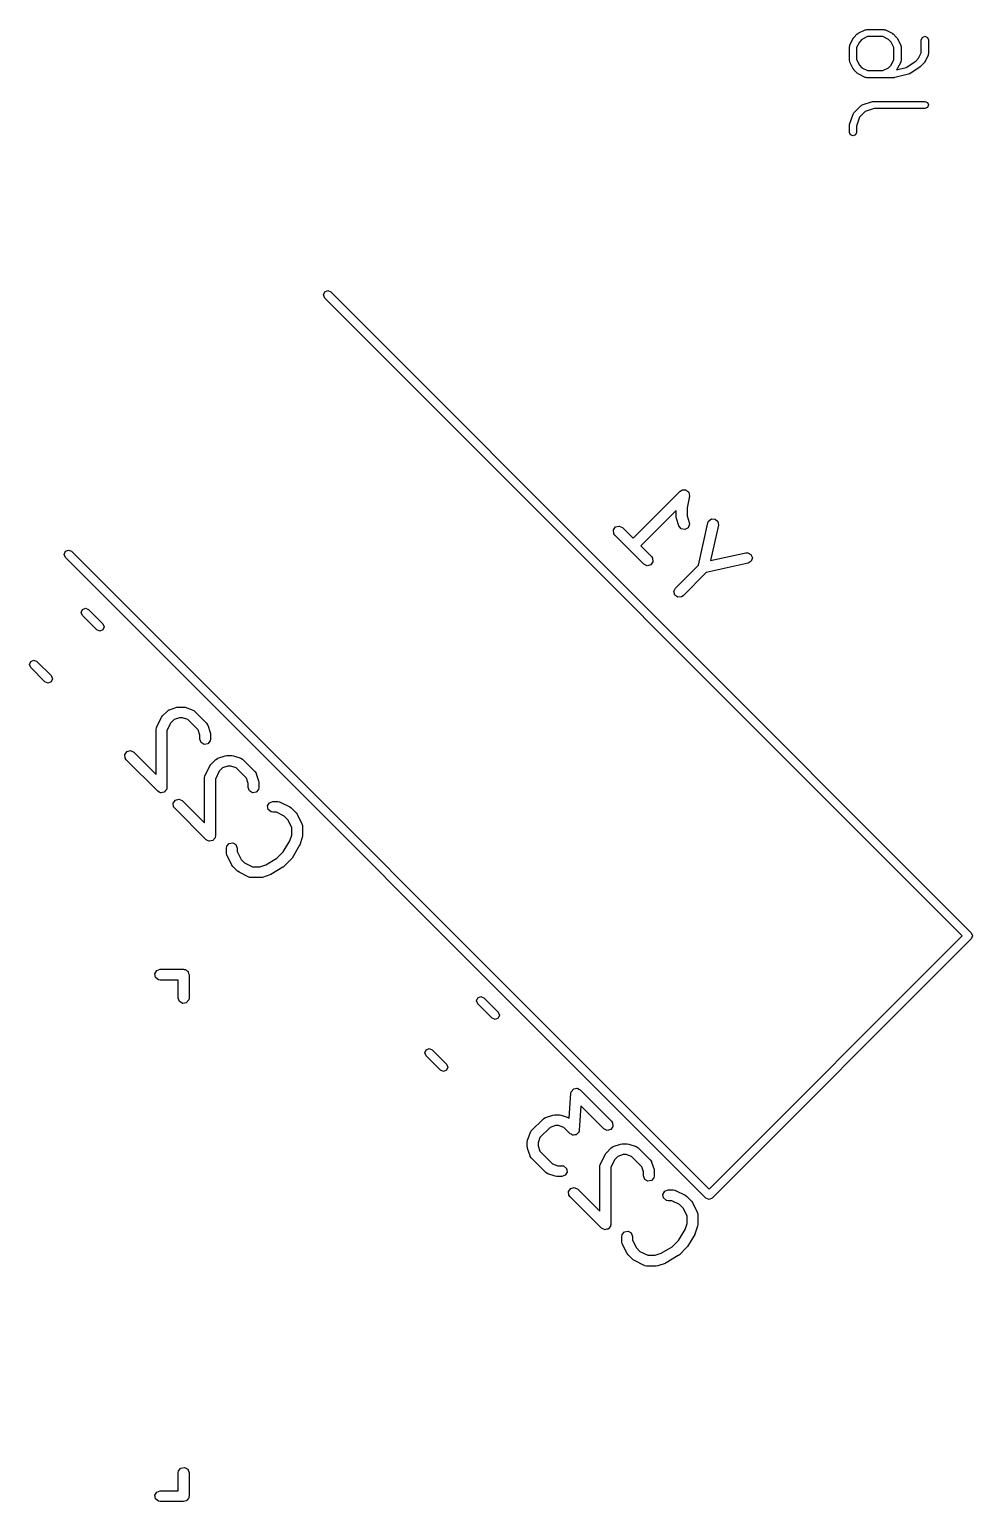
# Model space of a CAD drawing. Extents: x 6 to 132, y -105 to 21.
# Drawn here: x 69.98 to 83.1, y 0.4 to 20.87 of the extents above; entities that cross this region are included whole.
import ezdxf

# ---------------------------------------------------------------- set-up
doc = ezdxf.new("R2010")
doc.units = 0
doc.layers.add('BLACK', color=7, linetype='CONTINUOUS')

msp = doc.modelspace()

# ---------------------------------------------------------------- linework, layer by layer
at = {"layer": 'BLACK', "linetype": 'CONTINUOUS'}
for p, q in [((81.3927, 20.6486), (81.4403, 20.7438)), ((81.4403, 20.7438), (81.4465, 20.7492)), ((81.4465, 20.7492), (81.4496, 20.7568)), ((81.4496, 20.7568), (81.4973, 20.8044)), ((81.5261, 20.6918), (81.4874, 20.6144)), ((81.4973, 20.8044), (81.5049, 20.8076)), ((81.5049, 20.8076), (81.5103, 20.8138)), ((81.5103, 20.8138), (81.6055, 20.8614)), ((81.5622, 20.728), (81.5261, 20.6918)), ((81.6397, 20.7667), (81.5622, 20.728)), ((81.6055, 20.8614), (81.6171, 20.8622)), ((81.6171, 20.8622), (81.6279, 20.8667)), ((81.6279, 20.8667), (81.866, 20.8667)), ((81.8541, 20.7667), (81.6397, 20.7667)), ((81.9316, 20.728), (81.8541, 20.7667)), ((81.866, 20.8667), (81.8767, 20.8622)), ((81.8767, 20.8622), (81.8883, 20.8614)), ((81.8883, 20.8614), (81.9835, 20.8138)), ((81.9677, 20.6918), (81.9316, 20.728)), ((82.0064, 20.6144), (81.9677, 20.6918)), ((81.9835, 20.8138), (81.9889, 20.8076)), ((81.9889, 20.8076), (81.9965, 20.8044)), ((81.9965, 20.8044), (82.0442, 20.7568)), ((82.0442, 20.7568), (82.0473, 20.7492)), ((82.0473, 20.7492), (82.0535, 20.7438)), ((82.0535, 20.7438), (82.1011, 20.6486)), ((82.3874, 20.7214), (82.402, 20.7568)), ((82.3874, 20.5428), (82.3874, 20.7214)), ((82.402, 20.7568), (82.4374, 20.7714)), ((82.4374, 20.7714), (82.4727, 20.7568)), ((82.4727, 20.7568), (82.4874, 20.7214)), ((82.4874, 20.7214), (82.4874, 20.531)), ((81.3874, 20.6262), (81.3918, 20.6369)), ((81.3874, 20.4357), (81.3874, 20.6262)), ((81.3918, 20.6369), (81.3927, 20.6486)), ((81.4874, 20.6144), (81.4874, 20.4475)), ((82.0064, 20.4475), (82.0064, 20.6144)), ((82.1011, 20.6486), (82.102, 20.6369)), ((82.102, 20.6369), (82.1064, 20.6262)), ((82.1064, 20.6262), (82.1064, 20.4357)), ((82.3487, 20.4653), (82.3874, 20.5428)), ((82.4821, 20.5086), (82.4345, 20.4134)), ((82.4829, 20.5202), (82.4821, 20.5086)), ((82.4874, 20.531), (82.4829, 20.5202)), ((81.3918, 20.425), (81.3874, 20.4357)), ((81.3927, 20.4134), (81.3918, 20.425)), ((81.4403, 20.3181), (81.3927, 20.4134)), ((81.4465, 20.3127), (81.4403, 20.3181)), ((81.4496, 20.3051), (81.4465, 20.3127)), ((81.4973, 20.2575), (81.4496, 20.3051)), ((81.4874, 20.4475), (81.5261, 20.3701)), ((81.5261, 20.3701), (81.5622, 20.3339)), ((81.5622, 20.3339), (81.6397, 20.2952)), ((81.6397, 20.2952), (81.8541, 20.2952)), ((81.8541, 20.2952), (81.9316, 20.3339)), ((81.9316, 20.3339), (81.9677, 20.3701)), ((81.9677, 20.3701), (82.0064, 20.4475)), ((82.0444, 20.3057), (82.1788, 20.3393)), ((82.0473, 20.3127), (82.0444, 20.3057)), ((82.0535, 20.3181), (82.0473, 20.3127)), ((82.1011, 20.4134), (82.0535, 20.3181)), ((82.102, 20.425), (82.1011, 20.4134)), ((82.1064, 20.4357), (82.102, 20.425)), ((82.1788, 20.3393), (82.3103, 20.427)), ((82.3699, 20.3465), (82.227, 20.2513)), ((82.3103, 20.427), (82.3487, 20.4653)), ((82.3727, 20.3508), (82.3699, 20.3465)), ((82.3775, 20.3527), (82.3727, 20.3508)), ((82.4251, 20.4004), (82.3775, 20.3527)), ((82.4283, 20.408), (82.4251, 20.4004)), ((82.4345, 20.4134), (82.4283, 20.408)), ((81.5049, 20.2544), (81.4973, 20.2575)), ((81.5103, 20.2481), (81.5049, 20.2544)), ((81.6055, 20.2005), (81.5103, 20.2481)), ((81.6171, 20.1997), (81.6055, 20.2005)), ((81.6279, 20.1952), (81.6171, 20.1997)), ((82.0088, 20.1952), (81.6279, 20.1952)), ((82.0147, 20.1977), (82.0088, 20.1952)), ((82.0209, 20.1967), (82.0147, 20.1977)), ((82.2114, 20.2444), (82.0209, 20.1967)), ((82.2184, 20.2496), (82.2114, 20.2444)), ((82.227, 20.2513), (82.2184, 20.2496)), ((81.5644, 19.8165), (81.7073, 19.8641)), ((81.7073, 19.8641), (81.7155, 19.8635)), ((81.7155, 19.8635), (81.7231, 19.8667)), ((81.7231, 19.8667), (82.4374, 19.8667)), ((82.4374, 19.8667), (82.4727, 19.852)), ((81.3899, 19.5468), (81.4376, 19.6896)), ((81.4376, 19.6896), (81.4452, 19.6984)), ((81.4452, 19.6984), (81.4496, 19.7092)), ((81.4496, 19.7092), (81.5449, 19.8044)), ((81.6072, 19.7253), (81.5287, 19.6468)), ((81.5449, 19.8044), (81.5556, 19.8089)), ((81.5556, 19.8089), (81.5644, 19.8165)), ((81.7312, 19.7667), (81.6072, 19.7253)), ((82.4374, 19.7667), (81.7312, 19.7667)), ((82.4727, 19.7813), (82.4374, 19.7667)), ((82.4727, 19.852), (82.4874, 19.8167)), ((82.4874, 19.8167), (82.4727, 19.7813)), ((81.3874, 19.531), (81.3905, 19.5386)), ((81.3874, 19.4357), (81.3874, 19.531)), ((81.3905, 19.5386), (81.3899, 19.5468)), ((81.5287, 19.6468), (81.4874, 19.5228)), ((81.4874, 19.5228), (81.4874, 19.4357)), ((81.402, 19.4004), (81.3874, 19.4357)), ((81.4374, 19.3857), (81.402, 19.4004)), ((81.4727, 19.4004), (81.4374, 19.3857)), ((81.4874, 19.4357), (81.4727, 19.4004)), ((74.0712, 17.1751), (74.0888, 17.2175)), ((74.0888, 17.2175), (74.1312, 17.2351)), ((74.1312, 17.2351), (74.1736, 17.2175)), ((74.1736, 17.2175), (83.0832, 8.30793)), ((74.0888, 17.1326), (74.0712, 17.1751)), ((82.9559, 8.26551), (74.0888, 17.1326)), ((78.3801, 13.7922), (79.0341, 14.4463)), ((79.0341, 14.4463), (79.0555, 14.4612)), ((79.0555, 14.4612), (79.0598, 14.4616)), ((79.0598, 14.4616), (79.0631, 14.4643)), ((79.0631, 14.4643), (79.0849, 14.4638)), ((79.0849, 14.4638), (79.1066, 14.4657)), ((79.1066, 14.4657), (79.1101, 14.4632)), ((79.1101, 14.4632), (79.1144, 14.4631)), ((79.1144, 14.4631), (79.1308, 14.4488)), ((79.1607, 14.3786), (79.1285, 14.2175)), ((79.1308, 14.4488), (79.1486, 14.4363)), ((79.1486, 14.4363), (79.1497, 14.4321)), ((79.1497, 14.4321), (79.153, 14.4293)), ((79.153, 14.4293), (79.1562, 14.4078)), ((79.1562, 14.4078), (79.1619, 14.3867)), ((79.1619, 14.3867), (79.1601, 14.3828)), ((79.1601, 14.3828), (79.1607, 14.3786)), ((78.9785, 14.1785), (78.4861, 13.6862)), ((78.9785, 14.0902), (78.9785, 14.1785)), ((79.1285, 14.2175), (79.1285, 14.1024)), ((78.1056, 13.9076), (78.135, 13.9496)), ((78.135, 13.9496), (78.1846, 13.9629)), ((78.1846, 13.9629), (78.2311, 13.9412)), ((78.2311, 13.9412), (78.3801, 13.7922)), ((78.9791, 14.0887), (78.9785, 14.0902)), ((78.9823, 14.0665), (78.9791, 14.0887)), ((79.016, 13.9655), (78.9823, 14.0665)), ((79.0479, 13.9253), (79.016, 13.9655)), ((79.0982, 13.915), (79.0479, 13.9253)), ((79.1433, 13.9394), (79.0982, 13.915)), ((79.1285, 14.1024), (79.1583, 14.0129)), ((79.1621, 13.9871), (79.1433, 13.9394)), ((79.1583, 14.0129), (79.1621, 13.9871)), ((79.2881, 13.4207), (79.418, 14.0055)), ((79.418, 14.0055), (79.428, 14.0295)), ((79.428, 14.0295), (79.4687, 14.0607)), ((79.5644, 13.9729), (79.4553, 13.4819)), ((79.4687, 14.0607), (79.52, 14.0585)), ((79.52, 14.0585), (79.5578, 14.0238)), ((79.5578, 14.0238), (79.5644, 13.9729)), ((78.1101, 13.8565), (78.1056, 13.9076)), ((78.125, 13.8352), (78.1101, 13.8565)), ((78.5291, 13.4311), (78.125, 13.8352)), ((70.4649, 13.5688), (70.4825, 13.6112)), ((70.4825, 13.5264), (70.4649, 13.5688)), ((70.4825, 13.6112), (70.5249, 13.6288)), ((79.3921, 4.61684), (70.4825, 13.5264)), ((70.5249, 13.6288), (70.5674, 13.6112)), ((70.5674, 13.6112), (79.4345, 4.74411)), ((78.4861, 13.6862), (78.6351, 13.5372)), ((78.6351, 13.5372), (78.6501, 13.5158)), ((78.6501, 13.5158), (78.6545, 13.4647)), ((79.4553, 13.4819), (79.9464, 13.591)), ((79.9464, 13.591), (79.9724, 13.5922)), ((79.9724, 13.5922), (80.0179, 13.5685)), ((80.0179, 13.5685), (80.0376, 13.5211)), ((80.0376, 13.5211), (80.0222, 13.4722)), ((78.5756, 13.4094), (78.5291, 13.4311)), ((78.6251, 13.4227), (78.5756, 13.4094)), ((78.6545, 13.4647), (78.6251, 13.4227)), ((78.9668, 13.0994), (79.2881, 13.4207)), ((79.3941, 13.3146), (79.0729, 12.9934)), ((79.9789, 13.4446), (79.3941, 13.3146)), ((80.0222, 13.4722), (79.9789, 13.4446)), ((78.9451, 13.0529), (78.9668, 13.0994)), ((78.9584, 13.0034), (78.9451, 13.0529)), ((79.0004, 12.9739), (78.9584, 13.0034)), ((79.0515, 12.9784), (79.0004, 12.9739)), ((79.0729, 12.9934), (79.0515, 12.9784)), ((70.7012, 12.76), (70.7188, 12.8025)), ((70.7188, 12.7176), (70.7012, 12.76)), ((70.7188, 12.8025), (70.7612, 12.82)), ((70.9176, 12.5188), (70.7188, 12.7176)), ((70.7612, 12.82), (70.8036, 12.8025)), ((70.8036, 12.8025), (71.0025, 12.6036)), ((70.96, 12.5012), (70.9176, 12.5188)), ((71.0025, 12.5188), (70.96, 12.5012)), ((71.0025, 12.6036), (71.02, 12.5612)), ((71.02, 12.5612), (71.0025, 12.5188)), ((69.98, 12.0388), (69.9975, 12.0812)), ((69.9975, 12.0812), (70.04, 12.0988)), ((70.04, 12.0988), (70.0824, 12.0812)), ((70.0824, 12.0812), (70.2812, 11.8824)), ((69.9975, 11.9964), (69.98, 12.0388)), ((70.1964, 11.7975), (69.9975, 11.9964)), ((70.2812, 11.8824), (70.2988, 11.84)), ((70.2388, 11.78), (70.1964, 11.7975)), ((70.2812, 11.7975), (70.2388, 11.78)), ((70.2988, 11.84), (70.2812, 11.7975)), ((71.7512, 11.1691), (71.8186, 11.3038)), ((71.8186, 11.3038), (71.8319, 11.3218)), ((71.8319, 11.3218), (71.8326, 11.3233)), ((71.8326, 11.3233), (71.9, 11.3906)), ((71.9, 11.3906), (71.9213, 11.4056)), ((71.9213, 11.4056), (71.9258, 11.406)), ((71.9258, 11.406), (71.9293, 11.4088)), ((71.9293, 11.4088), (72.0303, 11.4424)), ((71.9935, 11.272), (71.9473, 11.2258)), ((72.0662, 11.2963), (71.9935, 11.272)), ((72.0303, 11.4424), (72.0525, 11.4457)), ((72.0525, 11.4457), (72.054, 11.4463)), ((72.054, 11.4463), (72.1214, 11.4463)), ((72.1092, 11.2963), (72.0662, 11.2963)), ((72.1819, 11.272), (72.1092, 11.2963)), ((72.1214, 11.4463), (72.1434, 11.4424)), ((72.1434, 11.4424), (72.1451, 11.4424)), ((72.1451, 11.4424), (72.2461, 11.4088)), ((72.3252, 11.1287), (72.1819, 11.272)), ((72.2461, 11.4088), (72.269, 11.3963)), ((72.269, 11.3963), (72.2713, 11.3925)), ((72.2713, 11.3925), (72.2754, 11.3906)), ((72.2754, 11.3906), (72.4438, 11.2223)), ((71.7433, 11.1356), (71.7478, 11.1612)), ((71.7433, 10.5085), (71.7433, 11.1356)), ((71.7478, 11.1612), (71.7507, 11.1647)), ((71.7507, 11.1647), (71.7512, 11.1691)), ((71.9473, 11.2258), (71.8933, 11.1179)), ((71.8933, 11.1179), (71.8933, 10.3274)), ((72.3494, 11.0561), (72.3252, 11.1287)), ((72.3494, 11.0009), (72.3494, 11.0561)), ((72.4438, 11.2223), (72.4587, 11.2009)), ((72.4587, 11.2009), (72.4591, 11.1965)), ((72.4591, 11.1965), (72.4619, 11.193)), ((72.4619, 11.193), (72.4956, 11.0919)), ((72.4956, 11.0919), (72.4988, 11.0698)), ((72.4988, 11.0698), (72.4994, 11.0682)), ((72.4994, 11.0682), (72.4994, 11.0009)), ((72.3669, 10.9527), (72.3494, 11.0009)), ((72.4114, 10.927), (72.3669, 10.9527)), ((72.4619, 10.9359), (72.4114, 10.927)), ((72.4949, 10.9752), (72.4619, 10.9359)), ((72.4994, 11.0009), (72.4949, 10.9752)), ((71.3081, 10.7846), (71.3376, 10.8266)), ((71.3126, 10.7335), (71.3081, 10.7846)), ((71.3275, 10.7121), (71.3126, 10.7335)), ((71.7653, 10.2744), (71.3275, 10.7121)), ((71.3376, 10.8266), (71.3871, 10.8399)), ((71.3871, 10.8399), (71.4336, 10.8182)), ((71.4336, 10.8182), (71.7433, 10.5085)), ((72.492, 10.6304), (72.5054, 10.6484)), ((72.5054, 10.6484), (72.5061, 10.6499)), ((72.5061, 10.6499), (72.5734, 10.7172)), ((72.5734, 10.7172), (72.5947, 10.7321)), ((72.5947, 10.7321), (72.5992, 10.7325)), ((72.5992, 10.7325), (72.6027, 10.7353)), ((72.6027, 10.7353), (72.7037, 10.769)), ((72.7037, 10.769), (72.7259, 10.7723)), ((72.7259, 10.7723), (72.7274, 10.7728)), ((72.7274, 10.7728), (72.7948, 10.7728)), ((72.7948, 10.7728), (72.8169, 10.7689)), ((72.8169, 10.7689), (72.8185, 10.769)), ((72.8185, 10.769), (72.9195, 10.7353)), ((72.9195, 10.7353), (72.9424, 10.7229)), ((72.9424, 10.7229), (72.9448, 10.7191)), ((72.9448, 10.7191), (72.9488, 10.7172)), ((72.9488, 10.7172), (73.1172, 10.5488)), ((72.4167, 10.4621), (72.4213, 10.4878)), ((72.4167, 9.83508), (72.4167, 10.4621)), ((72.4213, 10.4878), (72.4241, 10.4912)), ((72.4241, 10.4912), (72.4247, 10.4957)), ((72.4247, 10.4957), (72.492, 10.6304)), ((72.6207, 10.5524), (72.5667, 10.4444)), ((72.5667, 10.4444), (72.5667, 9.65401)), ((72.6669, 10.5986), (72.6207, 10.5524)), ((72.7396, 10.6228), (72.6669, 10.5986)), ((72.7826, 10.6228), (72.7396, 10.6228)), ((72.8553, 10.5986), (72.7826, 10.6228)), ((72.9986, 10.4553), (72.8553, 10.5986)), ((73.0228, 10.3826), (72.9986, 10.4553)), ((73.1172, 10.5488), (73.1321, 10.5275)), ((73.1321, 10.5275), (73.1325, 10.523)), ((73.1325, 10.523), (73.1353, 10.5195)), ((73.1353, 10.5195), (73.169, 10.4185)), ((71.7857, 10.2649), (71.7653, 10.2744)), ((71.8053, 10.2536), (71.7857, 10.2649)), ((71.8087, 10.2542), (71.8053, 10.2536)), ((71.8118, 10.2527), (71.8087, 10.2542)), ((71.8336, 10.2586), (71.8118, 10.2527)), ((71.8558, 10.2625), (71.8336, 10.2586)), ((71.858, 10.2651), (71.8558, 10.2625)), ((71.8613, 10.266), (71.858, 10.2651)), ((71.8743, 10.2845), (71.8613, 10.266)), ((71.8888, 10.3018), (71.8743, 10.2845)), ((71.8896, 10.3064), (71.8888, 10.3018)), ((71.8908, 10.308), (71.8896, 10.3064)), ((71.8933, 10.3274), (71.8905, 10.3113)), ((71.8905, 10.3113), (71.8908, 10.308)), ((73.0228, 10.3274), (73.0228, 10.3826)), ((73.0404, 10.2792), (73.0228, 10.3274)), ((73.0848, 10.2536), (73.0404, 10.2792)), ((73.1353, 10.2625), (73.0848, 10.2536)), ((73.1683, 10.3018), (73.1353, 10.2625)), ((73.1728, 10.3274), (73.1683, 10.3018)), ((73.169, 10.4185), (73.1723, 10.3963)), ((73.1723, 10.3963), (73.1728, 10.3948)), ((73.1728, 10.3948), (73.1728, 10.3274)), ((71.9816, 10.1112), (72.011, 10.1532)), ((71.986, 10.06), (71.9816, 10.1112)), ((72.001, 10.0387), (71.986, 10.06)), ((72.4387, 9.60098), (72.001, 10.0387)), ((72.011, 10.1532), (72.0605, 10.1665)), ((72.0605, 10.1665), (72.107, 10.1448)), ((72.107, 10.1448), (72.4167, 9.83508)), ((73.2933, 10.0711), (73.319, 10.1155)), ((73.3023, 10.0206), (73.2933, 10.0711)), ((73.319, 10.1155), (73.3672, 10.1331)), ((73.3672, 10.1331), (73.4346, 10.1331)), ((73.4346, 10.1331), (73.4602, 10.1285)), ((73.4602, 10.1285), (73.4636, 10.1257)), ((73.4636, 10.1257), (73.4681, 10.1252)), ((73.4681, 10.1252), (73.6028, 10.0578)), ((73.6028, 10.0578), (73.6208, 10.0445)), ((73.6208, 10.0445), (73.6223, 10.0438)), ((73.6223, 10.0438), (73.6896, 9.97642)), ((73.3416, 9.9876), (73.3023, 10.0206)), ((73.3672, 9.98307), (73.3416, 9.9876)), ((73.4168, 9.98307), (73.3672, 9.98307)), ((73.5248, 9.92909), (73.4168, 9.98307)), ((73.5749, 9.87896), (73.5248, 9.92909)), ((73.6289, 9.77099), (73.5749, 9.87896)), ((73.6896, 9.97642), (73.7025, 9.95805)), ((73.7025, 9.95805), (73.7037, 9.95693)), ((73.7037, 9.95693), (73.771, 9.82224)), ((72.5622, 9.62836), (72.5477, 9.61107)), ((72.563, 9.63294), (72.5622, 9.62836)), ((72.5642, 9.6346), (72.563, 9.63294)), ((72.5667, 9.65401), (72.5639, 9.63789)), ((72.5639, 9.63789), (72.5642, 9.6346)), ((73.6017, 9.58452), (73.6289, 9.66618)), ((73.6289, 9.66618), (73.6289, 9.77099)), ((73.7751, 9.63029), (73.7414, 9.52928)), ((73.771, 9.82224), (73.7784, 9.79727)), ((73.7789, 9.65401), (73.775, 9.63193)), ((73.775, 9.63193), (73.7751, 9.63029)), ((73.7784, 9.79727), (73.7774, 9.79291)), ((73.7774, 9.79291), (73.7789, 9.7887)), ((73.7789, 9.7887), (73.7789, 9.65401)), ((72.4592, 9.59144), (72.4387, 9.60098)), ((72.4787, 9.58015), (72.4592, 9.59144)), ((72.4821, 9.58075), (72.4787, 9.58015)), ((72.4852, 9.5793), (72.4821, 9.58075)), ((72.507, 9.58514), (72.4852, 9.5793)), ((72.5292, 9.58906), (72.507, 9.58514)), ((72.5314, 9.59169), (72.5292, 9.58906)), ((72.5348, 9.59258), (72.5314, 9.59169)), ((72.5477, 9.61107), (72.5348, 9.59258)), ((72.7198, 9.48565), (72.7243, 9.51131)), ((72.7198, 9.41831), (72.7198, 9.48565)), ((72.7213, 9.4141), (72.7198, 9.41831)), ((72.7243, 9.51131), (72.7573, 9.5506)), ((72.7573, 9.5506), (72.8078, 9.55951)), ((72.8078, 9.55951), (72.8522, 9.53386)), ((72.8522, 9.53386), (72.8698, 9.48565)), ((72.8698, 9.48565), (72.8698, 9.43601)), ((72.8698, 9.43601), (72.9238, 9.32805)), ((73.4217, 9.34318), (73.5097, 9.43114)), ((73.5097, 9.43114), (73.6017, 9.58452)), ((73.7346, 9.51441), (73.6336, 9.34605)), ((73.7352, 9.5179), (73.7346, 9.51441)), ((73.7414, 9.52928), (73.7352, 9.5179)), ((72.7203, 9.40974), (72.7213, 9.4141)), ((72.7277, 9.38477), (72.7203, 9.40974)), ((72.7951, 9.25008), (72.7277, 9.38477)), ((72.7962, 9.24896), (72.7951, 9.25008)), ((72.8091, 9.23059), (72.7962, 9.24896)), ((72.8764, 9.16325), (72.8091, 9.23059)), ((72.9238, 9.32805), (72.9739, 9.27792)), ((72.9739, 9.27792), (73.0819, 9.22394)), ((73.0819, 9.22394), (73.1867, 9.22394)), ((73.1867, 9.22394), (73.2683, 9.25115)), ((73.2683, 9.25115), (73.4217, 9.34318)), ((73.5068, 9.21931), (73.3385, 9.11829)), ((73.509, 9.222), (73.5068, 9.21931)), ((73.5213, 9.23059), (73.509, 9.222)), ((73.6223, 9.3316), (73.5213, 9.23059)), ((73.6237, 9.33475), (73.6223, 9.3316)), ((73.6336, 9.34605), (73.6237, 9.33475)), ((72.8779, 9.16255), (72.8764, 9.16325)), ((72.8959, 9.1492), (72.8779, 9.16255)), ((73.0306, 9.08185), (72.8959, 9.1492)), ((73.0351, 9.08134), (73.0306, 9.08185)), ((73.0385, 9.07846), (73.0351, 9.08134)), ((73.0642, 9.07394), (73.0385, 9.07846)), ((73.1989, 9.07394), (73.0642, 9.07394)), ((73.2004, 9.0745), (73.1989, 9.07394)), ((73.2226, 9.07779), (73.2004, 9.0745)), ((73.3236, 9.11146), (73.2226, 9.07779)), ((73.3264, 9.11366), (73.3236, 9.11146)), ((73.3385, 9.11829), (73.3264, 9.11366)), ((79.4345, 4.74411), (82.9559, 8.26551)), ((83.0832, 8.22308), (79.4769, 4.61684)), ((83.0832, 8.30793), (83.0832, 8.30793)), ((83.0832, 8.30793), (83.1007, 8.26551)), ((83.1007, 8.26551), (83.0832, 8.22308)), ((71.7261, 7.73802), (71.7518, 7.78245)), ((71.7518, 7.78245), (71.8, 7.8)), ((71.8, 7.8), (72.125, 7.8)), ((72.125, 7.8), (72.1347, 7.79828)), ((72.1347, 7.79828), (72.138, 7.79886)), ((72.138, 7.79886), (72.1409, 7.79719)), ((72.1409, 7.79719), (72.1507, 7.79548)), ((72.1507, 7.79548), (72.1656, 7.78295)), ((72.1656, 7.78295), (72.1825, 7.77321)), ((71.735, 7.6875), (71.7261, 7.73802)), ((71.7743, 7.65452), (71.735, 7.6875)), ((71.8, 7.65), (71.7743, 7.65452)), ((72.05, 7.65), (71.8, 7.65)), ((72.05, 7.4), (72.05, 7.65)), ((72.1825, 7.77321), (72.1848, 7.76685)), ((72.1848, 7.76685), (72.19, 7.7625)), ((72.19, 7.7625), (72.1933, 7.74331)), ((72.1933, 7.74331), (72.2, 7.725)), ((72.2, 7.725), (72.2, 7.4)), ((72.0675, 7.35179), (72.05, 7.4)), ((72.1955, 7.37435), (72.1625, 7.33505)), ((72.2, 7.4), (72.1955, 7.37435)), ((76.2012, 7.36003), (76.2188, 7.40246)), ((76.2188, 7.40246), (76.2612, 7.42003)), ((76.2612, 7.42003), (76.3036, 7.40246)), ((76.3036, 7.40246), (76.5025, 7.20365)), ((72.112, 7.32614), (72.0675, 7.35179)), ((72.1625, 7.33505), (72.112, 7.32614)), ((76.2188, 7.3176), (76.2012, 7.36003)), ((76.4176, 7.11879), (76.2188, 7.3176)), ((76.5025, 7.20365), (76.52, 7.16122)), ((76.46, 7.10122), (76.4176, 7.11879)), ((76.5025, 7.11879), (76.46, 7.10122)), ((76.52, 7.16122), (76.5025, 7.11879)), ((75.48, 6.63878), (75.4975, 6.68121)), ((75.4975, 6.59635), (75.48, 6.63878)), ((75.4975, 6.68121), (75.54, 6.69878)), ((75.6964, 6.39754), (75.4975, 6.59635)), ((75.54, 6.69878), (75.5824, 6.68121)), ((75.5824, 6.68121), (75.7812, 6.4824)), ((75.7388, 6.37997), (75.6964, 6.39754)), ((75.7812, 6.39754), (75.7388, 6.37997)), ((75.7812, 6.4824), (75.7988, 6.43997)), ((75.7988, 6.43997), (75.7812, 6.39754)), ((77.5546, 6.13959), (77.5747, 6.14177)), ((77.5747, 6.14177), (77.5942, 6.147)), ((77.5942, 6.147), (77.5996, 6.14447)), ((77.5996, 6.14447), (77.6056, 6.14512)), ((77.6056, 6.14512), (77.6224, 6.13386)), ((77.4898, 5.73226), (77.5129, 6.07728)), ((77.5129, 6.07728), (77.5155, 6.08823)), ((77.5152, 6.0917), (77.517, 6.09424)), ((77.5155, 6.08823), (77.5152, 6.0917)), ((77.517, 6.09424), (77.5191, 6.10257)), ((77.5191, 6.10257), (77.5331, 6.11716)), ((77.5331, 6.11716), (77.5447, 6.13372)), ((77.5447, 6.13372), (77.5504, 6.13527)), ((77.5504, 6.13527), (77.5546, 6.13959)), ((77.6224, 6.13386), (77.6407, 6.12532)), ((77.6407, 6.12532), (78.0784, 5.68759)), ((77.1306, 5.72126), (77.1519, 5.7362)), ((77.1519, 5.7362), (77.1564, 5.73659)), ((77.1564, 5.73659), (77.1599, 5.73938)), ((77.1599, 5.73938), (77.2609, 5.77305)), ((77.2609, 5.77305), (77.2831, 5.77634)), ((77.2831, 5.77634), (77.2846, 5.7769)), ((77.2846, 5.7769), (77.352, 5.7769)), ((77.352, 5.7769), (77.3741, 5.773)), ((77.3741, 5.773), (77.3757, 5.77305)), ((77.3757, 5.77305), (77.4767, 5.73938)), ((77.4767, 5.73938), (77.4898, 5.73226)), ((77.6515, 5.90238), (77.6288, 5.56222)), ((77.9724, 5.58152), (77.6515, 5.90238)), ((76.9441, 5.52358), (76.9565, 5.54649)), ((76.9565, 5.54649), (76.9603, 5.54883)), ((76.9603, 5.54883), (76.9622, 5.5529)), ((76.9622, 5.5529), (77.1306, 5.72126)), ((77.2241, 5.60267), (77.0808, 5.45935)), ((77.2968, 5.6269), (77.2241, 5.60267)), ((77.3398, 5.6269), (77.2968, 5.6269)), ((77.4125, 5.60267), (77.3398, 5.6269)), ((77.501, 5.51418), (77.4125, 5.60267)), ((77.6226, 5.53693), (77.6086, 5.52233)), ((77.6247, 5.54525), (77.6226, 5.53693)), ((77.6265, 5.5478), (77.6247, 5.54525)), ((77.6288, 5.56222), (77.6262, 5.55127)), ((77.6262, 5.55127), (77.6265, 5.5478)), ((78.0189, 5.55984), (77.9724, 5.58152)), ((78.0684, 5.57312), (78.0189, 5.55984)), ((78.0979, 5.61514), (78.0684, 5.57312)), ((78.0784, 5.68759), (78.0934, 5.66625)), ((78.0934, 5.66625), (78.0979, 5.61514)), ((76.9066, 5.39885), (76.9105, 5.42093)), ((76.9066, 5.33151), (76.9066, 5.39885)), ((76.9072, 5.32997), (76.9066, 5.33151)), ((76.9104, 5.30779), (76.9072, 5.32997)), ((76.9104, 5.42257), (76.9441, 5.52358)), ((76.9105, 5.42093), (76.9104, 5.42257)), ((77.0808, 5.45935), (77.0566, 5.38668)), ((77.0566, 5.38668), (77.0566, 5.34368)), ((77.0566, 5.34368), (77.0808, 5.27101)), ((77.5193, 5.50563), (77.501, 5.51418)), ((77.5361, 5.49438), (77.5193, 5.50563)), ((77.5421, 5.49502), (77.5361, 5.49438)), ((77.5475, 5.4925), (77.5421, 5.49502)), ((77.567, 5.49773), (77.5475, 5.4925)), ((77.5871, 5.49991), (77.567, 5.49773)), ((77.5913, 5.50422), (77.5871, 5.49991)), ((77.597, 5.50577), (77.5913, 5.50422)), ((77.6086, 5.52233), (77.597, 5.50577)), ((78.0734, 5.3172), (78.0947, 5.33214)), ((78.0947, 5.33214), (78.0992, 5.33253)), ((78.0992, 5.33253), (78.1027, 5.33532)), ((78.1027, 5.33532), (78.2037, 5.36899)), ((78.2037, 5.36899), (78.2259, 5.37228)), ((78.2259, 5.37228), (78.2274, 5.37284)), ((78.2274, 5.37284), (78.2948, 5.37284)), ((78.2948, 5.37284), (78.3169, 5.36894)), ((78.3169, 5.36894), (78.3185, 5.36899)), ((78.3185, 5.36899), (78.4195, 5.33532)), ((78.4195, 5.33532), (78.4424, 5.32291)), ((78.4424, 5.32291), (78.4448, 5.31909)), ((76.9441, 5.20678), (76.9104, 5.30779)), ((76.9469, 5.20326), (76.9441, 5.20678)), ((76.9473, 5.1988), (76.9469, 5.20326)), ((76.9622, 5.17746), (76.9473, 5.1988)), ((77.1643, 4.97543), (76.9622, 5.17746)), ((77.0808, 5.27101), (77.2578, 5.09401)), ((77.9247, 5.09567), (77.992, 5.23036)), ((77.992, 5.23036), (78.0054, 5.24837)), ((78.0054, 5.24837), (78.0061, 5.24985)), ((78.0061, 5.24985), (78.0734, 5.3172)), ((78.1207, 5.15239), (78.0667, 5.04443)), ((78.1669, 5.19861), (78.1207, 5.15239)), ((78.2396, 5.22284), (78.1669, 5.19861)), ((78.2826, 5.22284), (78.2396, 5.22284)), ((78.3553, 5.19861), (78.2826, 5.22284)), ((78.4986, 5.05529), (78.3553, 5.19861)), ((78.4448, 5.31909), (78.4488, 5.3172)), ((78.4488, 5.3172), (78.6172, 5.14884)), ((78.6172, 5.14884), (78.6321, 5.1275)), ((78.6321, 5.1275), (78.6325, 5.12303)), ((78.6325, 5.12303), (78.6353, 5.11952)), ((78.6353, 5.11952), (78.669, 5.01851)), ((77.1683, 4.97353), (77.1643, 4.97543)), ((77.1707, 4.96971), (77.1683, 4.97353)), ((77.1936, 4.95731), (77.1707, 4.96971)), ((77.2946, 4.92364), (77.1936, 4.95731)), ((77.2578, 5.09401), (77.3305, 5.06979)), ((77.2962, 4.92368), (77.2946, 4.92364)), ((77.3183, 4.91979), (77.2962, 4.92368)), ((77.3857, 4.91979), (77.3183, 4.91979)), ((77.3305, 5.06979), (77.3857, 5.06979)), ((77.3857, 5.06979), (77.4113, 5.06527)), ((77.4339, 4.93734), (77.3857, 4.91979)), ((77.4113, 5.06527), (77.4506, 5.03229)), ((77.4595, 4.98177), (77.4339, 4.93734)), ((77.4506, 5.03229), (77.4595, 4.98177)), ((77.9167, 5.06213), (77.9213, 5.08779)), ((77.9167, 4.43508), (77.9167, 5.06213)), ((77.9213, 5.08779), (77.9241, 5.09122)), ((77.9241, 5.09122), (77.9247, 5.09567)), ((78.0667, 5.04443), (78.0667, 4.25401)), ((78.5228, 4.98262), (78.4986, 5.05529)), ((78.5228, 4.92745), (78.5228, 4.98262)), ((78.5404, 4.87924), (78.5228, 4.92745)), ((78.6728, 4.92745), (78.6683, 4.90179)), ((78.669, 5.01851), (78.6723, 4.99633)), ((78.6723, 4.99633), (78.6728, 4.99479)), ((78.6728, 4.99479), (78.6728, 4.92745)), ((77.4816, 4.71116), (77.511, 4.75318)), ((77.486, 4.66005), (77.4816, 4.71116)), ((77.511, 4.75318), (77.5605, 4.76646)), ((77.5605, 4.76646), (77.607, 4.74478)), ((77.607, 4.74478), (77.9167, 4.43508)), ((78.5848, 4.85359), (78.5404, 4.87924)), ((78.6353, 4.8625), (78.5848, 4.85359)), ((78.6683, 4.90179), (78.6353, 4.8625)), ((78.7933, 4.6711), (78.819, 4.71553)), ((78.819, 4.71553), (78.8672, 4.73307)), ((78.8672, 4.73307), (78.9346, 4.73307)), ((78.9346, 4.73307), (78.9602, 4.72855)), ((78.9602, 4.72855), (78.9636, 4.72567)), ((78.9636, 4.72567), (78.9681, 4.72515)), ((78.9681, 4.72515), (79.1028, 4.65781)), ((77.501, 4.63871), (77.486, 4.66005)), ((77.9387, 4.20098), (77.501, 4.63871)), ((78.8023, 4.62057), (78.7933, 4.6711)), ((78.8416, 4.5876), (78.8023, 4.62057)), ((78.8672, 4.58307), (78.8416, 4.5876)), ((78.9168, 4.58307), (78.8672, 4.58307)), ((79.0248, 4.52909), (78.9168, 4.58307)), ((79.0749, 4.47896), (79.0248, 4.52909)), ((79.1028, 4.65781), (79.1208, 4.64445)), ((79.1208, 4.64445), (79.1223, 4.64376)), ((79.1223, 4.64376), (79.1896, 4.57642)), ((79.1896, 4.57642), (79.2025, 4.55805)), ((79.2025, 4.55805), (79.2037, 4.55693)), ((79.2037, 4.55693), (79.271, 4.42224)), ((79.4345, 4.59926), (79.3921, 4.61684)), ((79.4769, 4.61684), (79.4345, 4.59926)), ((79.1289, 4.37099), (79.0749, 4.47896)), ((79.1289, 4.26618), (79.1289, 4.37099)), ((79.271, 4.42224), (79.2784, 4.39727)), ((79.2784, 4.39727), (79.2774, 4.39291)), ((79.2774, 4.39291), (79.2789, 4.3887)), ((79.2789, 4.3887), (79.2789, 4.25401)), ((77.9592, 4.19144), (77.9387, 4.20098)), ((77.9787, 4.18015), (77.9592, 4.19144)), ((77.9821, 4.18075), (77.9787, 4.18015)), ((77.9852, 4.1793), (77.9821, 4.18075)), ((78.007, 4.18514), (77.9852, 4.1793)), ((78.0292, 4.18906), (78.007, 4.18514)), ((78.0314, 4.19169), (78.0292, 4.18906)), ((78.0348, 4.19257), (78.0314, 4.19169)), ((78.0477, 4.21107), (78.0348, 4.19257)), ((78.0622, 4.22836), (78.0477, 4.21107)), ((78.063, 4.23294), (78.0622, 4.22836)), ((78.0642, 4.2346), (78.063, 4.23294)), ((78.0667, 4.25401), (78.0639, 4.23789)), ((78.0639, 4.23789), (78.0642, 4.2346)), ((78.2198, 4.08565), (78.2243, 4.1113)), ((78.2243, 4.1113), (78.2573, 4.1506)), ((78.2573, 4.1506), (78.3078, 4.15951)), ((78.3078, 4.15951), (78.3522, 4.13386)), ((78.3522, 4.13386), (78.3698, 4.08565)), ((79.0097, 4.03114), (79.1017, 4.18452)), ((79.1017, 4.18452), (79.1289, 4.26618)), ((79.2346, 4.11441), (79.1336, 3.94605)), ((79.2352, 4.1179), (79.2346, 4.11441)), ((79.2414, 4.12928), (79.2352, 4.1179)), ((79.2751, 4.23029), (79.2414, 4.12928)), ((79.2789, 4.25401), (79.275, 4.23193)), ((79.275, 4.23193), (79.2751, 4.23029)), ((78.2198, 4.01831), (78.2198, 4.08565)), ((78.2213, 4.0141), (78.2198, 4.01831)), ((78.2203, 4.00974), (78.2213, 4.0141)), ((78.2277, 3.98477), (78.2203, 4.00974)), ((78.2951, 3.85008), (78.2277, 3.98477)), ((78.3698, 4.08565), (78.3698, 4.03601)), ((78.3698, 4.03601), (78.4238, 3.92805)), ((78.4238, 3.92805), (78.4739, 3.87792)), ((78.7683, 3.85115), (78.9217, 3.94318)), ((78.9217, 3.94318), (79.0097, 4.03114)), ((79.1223, 3.9316), (79.0213, 3.83059)), ((79.1237, 3.93475), (79.1223, 3.9316)), ((79.1336, 3.94605), (79.1237, 3.93475)), ((78.2962, 3.84896), (78.2951, 3.85008)), ((78.3091, 3.83059), (78.2962, 3.84896)), ((78.3764, 3.76325), (78.3091, 3.83059)), ((78.3779, 3.76255), (78.3764, 3.76325)), ((78.3959, 3.7492), (78.3779, 3.76255)), ((78.5306, 3.68185), (78.3959, 3.7492)), ((78.4739, 3.87792), (78.5819, 3.82394)), ((78.5819, 3.82394), (78.6867, 3.82394)), ((78.6867, 3.82394), (78.7683, 3.85115)), ((78.8236, 3.71146), (78.7226, 3.67778)), ((78.8264, 3.71366), (78.8236, 3.71146)), ((78.8385, 3.71829), (78.8264, 3.71366)), ((79.0068, 3.81931), (78.8385, 3.71829)), ((79.009, 3.822), (79.0068, 3.81931)), ((79.0213, 3.83059), (79.009, 3.822)), ((78.5351, 3.68134), (78.5306, 3.68185)), ((78.5385, 3.67846), (78.5351, 3.68134)), ((78.5642, 3.67394), (78.5385, 3.67846)), ((78.6989, 3.67394), (78.5642, 3.67394)), ((78.7004, 3.6745), (78.6989, 3.67394)), ((78.7226, 3.67778), (78.7004, 3.6745)), ((72.05, 0.8), (72.0545, 0.82565)), ((72.0545, 0.82565), (72.0875, 0.86495)), ((72.0875, 0.86495), (72.138, 0.87386)), ((72.138, 0.87386), (72.1825, 0.84821)), ((72.1825, 0.84821), (72.2, 0.8)), ((72.05, 0.55), (72.05, 0.8)), ((72.2, 0.8), (72.2, 0.475)), ((71.7261, 0.48802), (71.7518, 0.53245)), ((71.735, 0.4375), (71.7261, 0.48802)), ((71.7743, 0.40452), (71.735, 0.4375)), ((71.7518, 0.53245), (71.8, 0.55)), ((71.8, 0.55), (72.05, 0.55)), ((72.1625, 0.41005), (72.1433, 0.40666)), ((72.1668, 0.41523), (72.1625, 0.41005)), ((72.1732, 0.41755), (72.1668, 0.41523)), ((72.183, 0.43442), (72.1732, 0.41755)), ((72.1955, 0.44935), (72.183, 0.43442)), ((72.1972, 0.45909), (72.1955, 0.44935)), ((72.1989, 0.46198), (72.1972, 0.45909)), ((72.2, 0.475), (72.1983, 0.46526)), ((72.1983, 0.46526), (72.1989, 0.46198)), ((71.8, 0.4), (71.7743, 0.40452)), ((72.125, 0.4), (71.8, 0.4)), ((72.1433, 0.40666), (72.125, 0.4))]:
    msp.add_line(p, q, dxfattribs=at)

doc.saveas('drawing.dxf')
